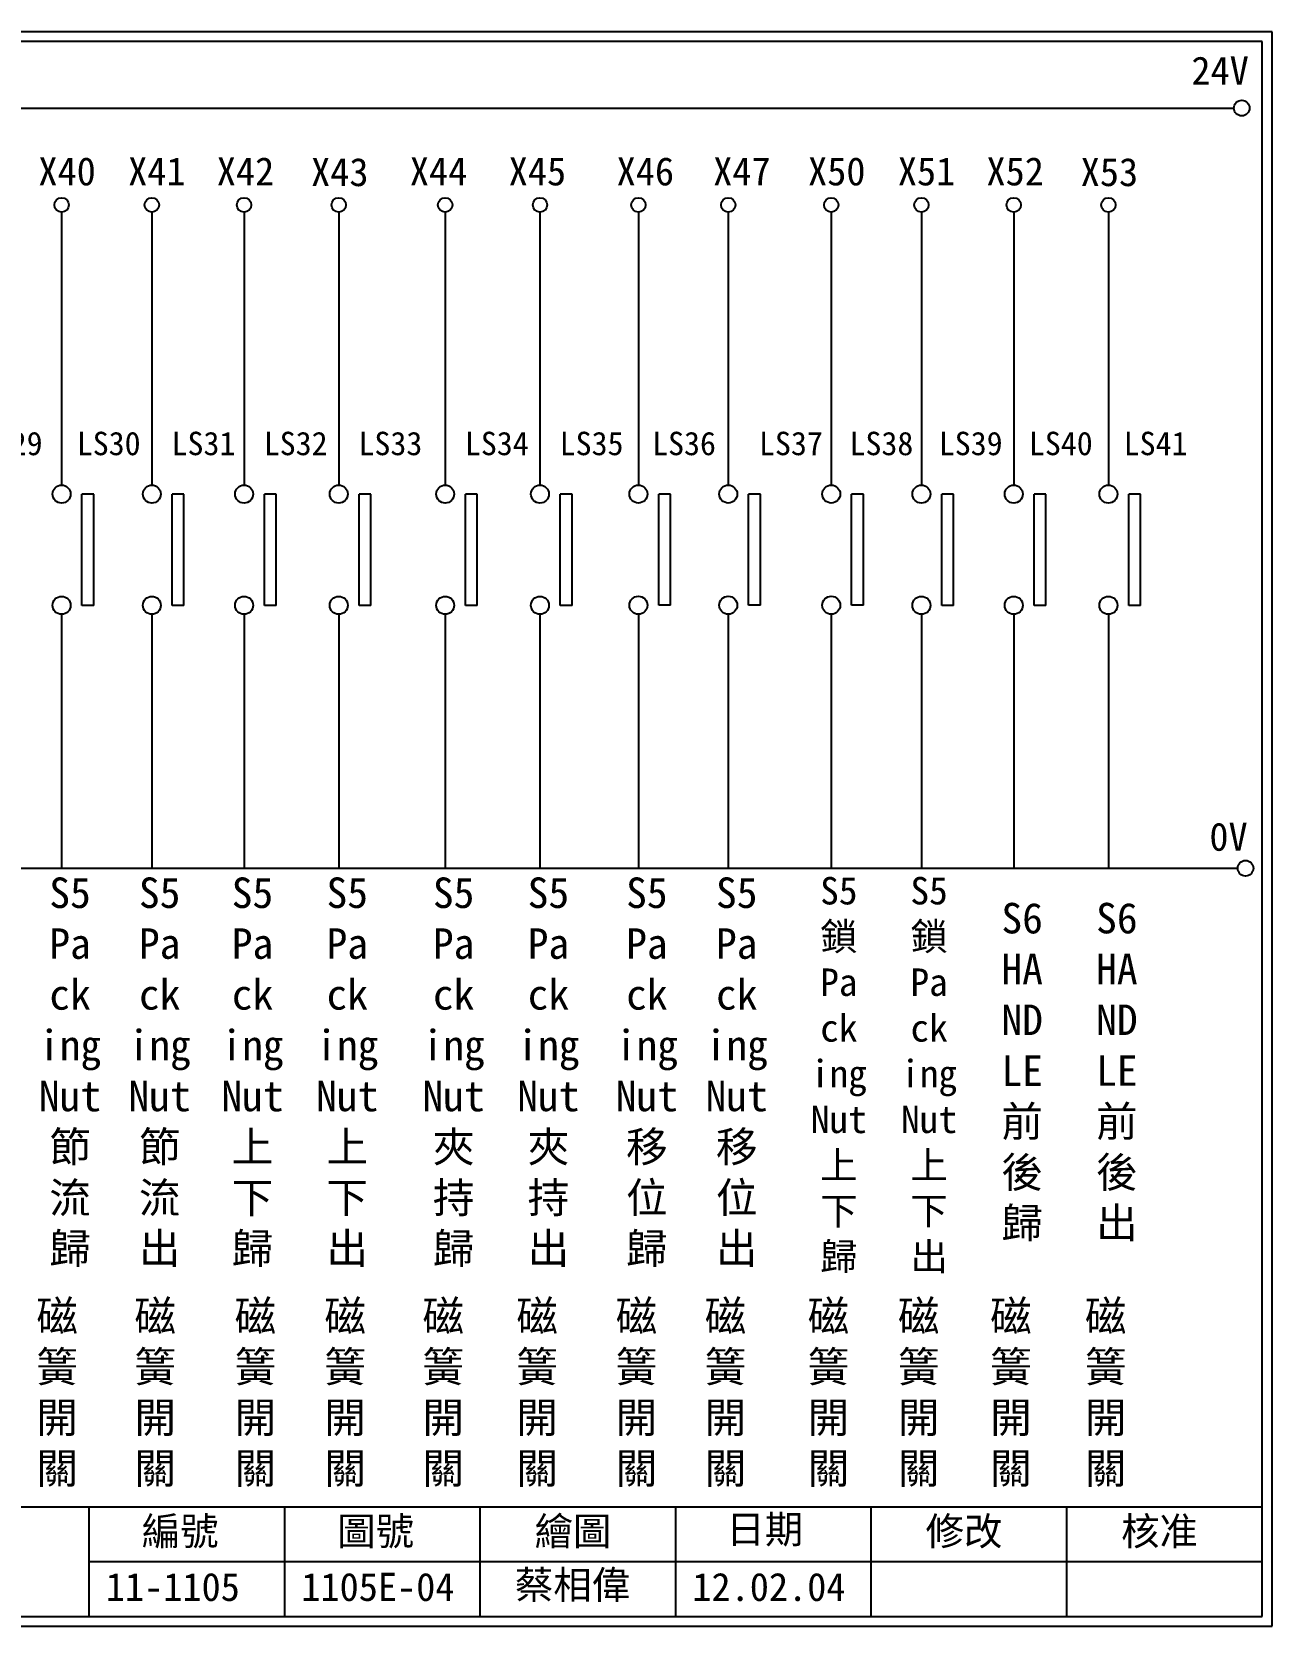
# Model space of a CAD drawing. Extents: x 325 to 612, y 3 to 207.
# Drawn here: x 453.7 to 612.3, y 3 to 207 of the extents above; entities that cross this region are included whole.
import ezdxf

# ---------------------------------------------------------------- set-up
doc = ezdxf.new("R2010")
doc.units = 0
doc.layers.get('0').update_dxf_attribs({"linetype": 'CONTINUOUS'})
doc.layers.add('圖框層', color=7, linetype='CONTINUOUS')
doc.layers.add('標尺寸層', color=3, linetype='CONTINUOUS')
doc.styles.add('CNS', font='romanc.shx', dxfattribs={"bigfont": 'chineset.shx'})
doc.styles.add('STSL', font='KAIU.TTF')

msp = doc.modelspace()

# ---------------------------------------------------------------- linework, layer by layer
for p, q in [((461.64, 147.83), (460.13, 147.83)), ((473.18, 147.83), (471.67, 147.83)), ((484.97, 147.83), (483.46, 147.83)), ((497.08, 147.83), (495.58, 147.83)), ((510.69, 147.83), (509.19, 147.83)), ((522.8, 147.83), (521.3, 147.83)), ((535.4, 147.84), (533.9, 147.84)), ((546.88, 147.84), (545.38, 147.84)), ((560.05, 147.84), (558.55, 147.84)), ((571.59, 147.83), (570.09, 147.83)), ((583.38, 147.83), (581.88, 147.83)), ((595.5, 147.83), (593.99, 147.83)), ((461.64, 133.6), (460.13, 133.6)), ((473.18, 133.6), (471.67, 133.6)), ((484.97, 133.6), (483.46, 133.6)), ((497.08, 133.6), (495.58, 133.6)), ((510.69, 133.6), (509.19, 133.6)), ((522.8, 133.6), (521.3, 133.6)), ((535.4, 133.61), (533.9, 133.61)), ((546.88, 133.61), (545.38, 133.61)), ((560.05, 133.61), (558.55, 133.61)), ((571.59, 133.6), (570.09, 133.6)), ((583.38, 133.6), (581.88, 133.6)), ((595.5, 133.6), (593.99, 133.6))]:
    msp.add_line(p, q)
for centre in [(608.44, 197.22), (608.92, 99.96)]:
    msp.add_circle(centre, 1)
at = {"layer": '圖框層', "color": 7}
for p, q in [((612.32, 206.97), (325.32, 206.97)), ((612.32, 3), (612.32, 206.97)), ((611.07, 205.72), (326.57, 205.72)), ((611.07, 4.25), (611.07, 205.72)), ((326.57, 18.25), (611.07, 18.25)), ((461.07, 4.25), (461.07, 18.25)), ((486.07, 4.25), (486.07, 18.25)), ((511.07, 4.25), (511.07, 18.25)), ((536.07, 4.25), (536.07, 18.25)), ((561.07, 4.25), (561.07, 18.25)), ((586.07, 4.25), (586.07, 18.25)), ((461.07, 11.25), (611.07, 11.25)), ((326.57, 4.25), (611.07, 4.25)), ((325.32, 3), (612.32, 3))]:
    msp.add_line(p, q, dxfattribs=at)
at = {"layer": '標尺寸層', "color": 7}
for p, q in [((329.84, 197.22), (607.44, 197.22)), ((457.53, 183.91), (457.53, 148.99)), ((469.07, 183.91), (469.07, 148.99)), ((480.86, 183.91), (480.86, 148.99)), ((492.97, 183.91), (492.97, 148.99)), ((506.58, 183.91), (506.58, 148.99)), ((518.7, 183.91), (518.7, 148.99)), ((531.29, 183.91), (531.29, 148.99)), ((542.77, 183.91), (542.77, 148.99)), ((555.94, 183.91), (555.94, 148.99)), ((567.48, 183.91), (567.48, 148.99)), ((579.28, 183.91), (579.28, 148.99)), ((591.39, 183.91), (591.39, 148.99)), ((460.13, 133.6), (460.13, 147.83)), ((461.64, 133.6), (461.64, 147.83)), ((471.67, 133.6), (471.67, 147.83)), ((473.18, 133.6), (473.18, 147.83)), ((483.46, 133.6), (483.46, 147.83)), ((484.97, 133.6), (484.97, 147.83)), ((495.58, 133.6), (495.58, 147.83)), ((497.08, 133.6), (497.08, 147.83)), ((509.19, 133.6), (509.19, 147.83)), ((510.69, 133.6), (510.69, 147.83)), ((521.3, 133.6), (521.3, 147.83)), ((522.8, 133.6), (522.8, 147.83)), ((533.9, 133.61), (533.9, 147.84)), ((535.4, 133.61), (535.4, 147.84)), ((545.38, 133.61), (545.38, 147.84)), ((546.88, 133.61), (546.88, 147.84)), ((558.55, 133.61), (558.55, 147.84)), ((560.05, 133.61), (560.05, 147.84)), ((570.09, 133.6), (570.09, 147.83)), ((571.59, 133.6), (571.59, 147.83)), ((581.88, 133.6), (581.88, 147.83)), ((583.38, 133.6), (583.38, 147.83)), ((593.99, 133.6), (593.99, 147.83)), ((595.5, 133.6), (595.5, 147.83)), ((457.53, 132.46), (457.53, 99.96)), ((469.07, 132.46), (469.07, 99.96)), ((469.07, 132.45), (469.07, 99.96)), ((480.86, 132.46), (480.86, 99.96)), ((480.86, 132.45), (480.86, 99.96)), ((492.97, 132.46), (492.97, 99.96)), ((492.97, 132.45), (492.97, 99.96)), ((506.58, 132.46), (506.58, 99.96)), ((506.58, 132.45), (506.58, 99.96)), ((518.7, 132.46), (518.7, 99.96)), ((518.7, 132.45), (518.7, 99.96)), ((531.29, 132.46), (531.29, 99.96)), ((542.77, 132.46), (542.77, 99.96)), ((555.94, 132.46), (555.94, 99.96)), ((567.48, 132.46), (567.48, 99.96)), ((567.48, 132.45), (567.48, 99.96)), ((579.28, 132.46), (579.28, 99.96)), ((579.28, 132.45), (579.28, 99.96)), ((591.39, 132.46), (591.39, 99.96)), ((591.39, 132.45), (591.39, 99.96)), ((330.05, 99.96), (607.92, 99.96))]:
    msp.add_line(p, q, dxfattribs=at)
for centre, radius in [((457.53, 184.83), 0.92), ((457.53, 184.83), 0.92), ((469.07, 184.83), 0.92), ((480.86, 184.83), 0.92), ((492.97, 184.83), 0.92), ((506.58, 184.83), 0.92), ((518.7, 184.83), 0.92), ((531.29, 184.83), 0.92), ((542.77, 184.83), 0.92), ((555.94, 184.83), 0.92), ((555.94, 184.83), 0.92), ((567.48, 184.83), 0.92), ((579.28, 184.83), 0.92), ((591.39, 184.83), 0.92), ((457.53, 147.83), 1.15), ((469.07, 147.83), 1.15), ((480.86, 147.83), 1.15), ((492.97, 147.83), 1.15), ((506.58, 147.83), 1.15), ((518.7, 147.83), 1.15), ((531.29, 147.84), 1.15), ((542.77, 147.84), 1.15), ((555.94, 147.84), 1.15), ((567.48, 147.83), 1.15), ((579.28, 147.83), 1.15), ((591.39, 147.83), 1.15), ((457.53, 133.6), 1.15), ((469.07, 133.6), 1.15), ((480.86, 133.6), 1.15), ((492.97, 133.6), 1.15), ((506.58, 133.6), 1.15), ((518.7, 133.6), 1.15), ((531.29, 133.61), 1.15), ((542.77, 133.61), 1.15), ((555.94, 133.61), 1.15), ((567.48, 133.6), 1.15), ((579.28, 133.6), 1.15), ((591.39, 133.6), 1.15)]:
    msp.add_circle(centre, radius, dxfattribs=at)

# ---------------------------------------------------------------- texts
at = {"layer": '圖框層', "color": 4, "style": 'STSL'}
for s, height, p in [('24V', 3.6, (602, 200.22)), ('X40', 3.6, (454.56, 187.33)), ('X41', 3.6, (466.04, 187.33)), ('X42', 3.6, (477.37, 187.33)), ('X43', 3.6, (489.43, 187.24)), ('X44', 3.6, (502.06, 187.33)), ('X45', 3.6, (514.7, 187.33)), ('X46', 3.6, (528.5, 187.33)), ('X47', 3.6, (540.85, 187.33)), ('X50', 3.6, (552.98, 187.33)), ('X51', 3.6, (564.46, 187.33)), ('X52', 3.6, (575.79, 187.33)), ('X53', 3.6, (587.84, 187.24)), ('LS29', 3, (446.94, 152.81)), ('LS30', 3, (459.47, 152.81)), ('LS31', 3, (471.59, 152.81)), ('LS32', 3, (483.38, 152.81)), ('LS33', 3, (495.49, 152.81)), ('LS34', 3, (509.1, 152.81)), ('LS35', 3, (521.22, 152.81)), ('LS36', 3, (533.04, 152.81)), ('LS37', 3, (546.71, 152.81)), ('LS38', 3, (558.28, 152.81)), ('LS39', 3, (569.7, 152.81)), ('LS40', 3, (581.22, 152.81)), ('LS41', 3, (593.34, 152.81)), ('0V', 3.6, (604.3, 102.2)), ('編號', 3.6, (467.78, 13.34)), ('圖號', 3.6, (492.78, 13.34)), ('繪圖', 3.6, (518.01, 13.34)), ('日期', 3.6, (542.54, 13.59)), ('修改', 3.6, (568.01, 13.34)), ('核准', 3.6, (593.01, 13.34)), ('蔡相偉', 3.6, (515.5, 6.47)), ('11-1105', 3.6, (463.18, 6.22)), ('1105E-04', 3.6, (488.18, 6.22)), ('12.02.04', 3.6, (538.18, 6.22))]:
    msp.add_text(s, height=height, dxfattribs=at).set_placement(p)
at = {"layer": '標尺寸層', "color": 7, "attachment_point": 5, "style": 'CNS'}
for s, insert, char_height, width in [('{\\fDFKai-SB|b0|i0|c136|p65;S5\\PPa\\Pck\\Ping\\PNut\\P節流歸}', (458.61, 73.87), 3.9, 4.9608), ('{\\fDFKai-SB|b0|i0|c136|p65;S5\\PPa\\Pck\\Ping\\PNut\\P節流出}', (470.07, 73.87), 3.9, 4.9608), ('{\\fDFKai-SB|b0|i0|c136|p65;S5\\PPa\\Pck\\Ping\\PNut\\P上下歸}', (481.94, 73.87), 3.9, 4.9608), ('{\\fDFKai-SB|b0|i0|c136|p65;S5\\PPa\\Pck\\Ping\\PNut\\P上下出}', (494.06, 73.87), 3.9, 4.9608), ('{\\fDFKai-SB|b0|i0|c136|p65;S5\\PPa\\Pck\\Ping\\PNut\\P夾持歸}', (507.66, 73.87), 3.9, 4.9608), ('{\\fDFKai-SB|b0|i0|c136|p65;S5\\PPa\\Pck\\Ping\\PNut\\P夾持出}', (519.78, 73.87), 3.9, 4.9608), ('{\\fDFKai-SB|b0|i0|c136|p65;S5\\PPa\\Pck\\Ping\\PNut\\P移位歸}', (532.37, 73.87), 3.9, 4.9608), ('{\\fDFKai-SB|b0|i0|c136|p65;S5\\PPa\\Pck\\Ping\\PNut\\P移位出}', (543.86, 73.87), 3.9, 4.9608), ('{\\fDFKai-SB|b0|i0|c136|p65;S5\\P鎖Pa\\Pck\\Ping\\PNut\\P上下歸}', (556.92, 73.5), 3.51, 4.4647), ('{\\fDFKai-SB|b0|i0|c136|p65;S5\\P鎖Pa\\Pck\\Ping\\PNut\\P上下出}', (568.46, 73.5), 3.51, 4.4647), ('{\\fDFKai-SB|b0|i0|c136|p65;S6 HA\\PND\\PLE前後歸}', (580.36, 73.87), 3.9, 4.9608), ('{\\fDFKai-SB|b0|i0|c136|p65;S6 HA\\PND\\PLE前後出}', (592.47, 73.87), 3.9, 4.9608), ('{\\fDFKai-SB|b0|i0|c136|p65;磁簧開關}', (456.96, 32.72), 3.9, 4.9608), ('{\\fDFKai-SB|b0|i0|c136|p65;磁簧開關}', (469.5, 32.72), 3.9, 4.9608), ('{\\fDFKai-SB|b0|i0|c136|p65;磁簧開關}', (482.31, 32.72), 3.9, 4.9608), ('{\\fDFKai-SB|b0|i0|c136|p65;磁簧開關}', (493.79, 32.72), 3.9, 4.9608), ('{\\fDFKai-SB|b0|i0|c136|p65;磁簧開關}', (506.33, 32.72), 3.9, 4.9608), ('{\\fDFKai-SB|b0|i0|c136|p65;磁簧開關}', (518.34, 32.72), 3.9, 4.9608), ('{\\fDFKai-SB|b0|i0|c136|p65;磁簧開關}', (531.04, 32.72), 3.9, 4.9608), ('{\\fDFKai-SB|b0|i0|c136|p65;磁簧開關}', (542.42, 32.72), 3.9, 4.9608), ('{\\fDFKai-SB|b0|i0|c136|p65;磁簧開關}', (555.59, 32.72), 3.9, 4.9608), ('{\\fDFKai-SB|b0|i0|c136|p65;磁簧開關}', (567.13, 32.72), 3.9, 4.9608), ('{\\fDFKai-SB|b0|i0|c136|p65;磁簧開關}', (578.92, 32.72), 3.9, 4.9608), ('{\\fDFKai-SB|b0|i0|c136|p65;磁簧開關}', (591.04, 32.72), 3.9, 4.9608)]:
    msp.add_mtext(s, dxfattribs=dict(at, insert=insert, char_height=char_height, width=width))

doc.saveas('drawing.dxf')
